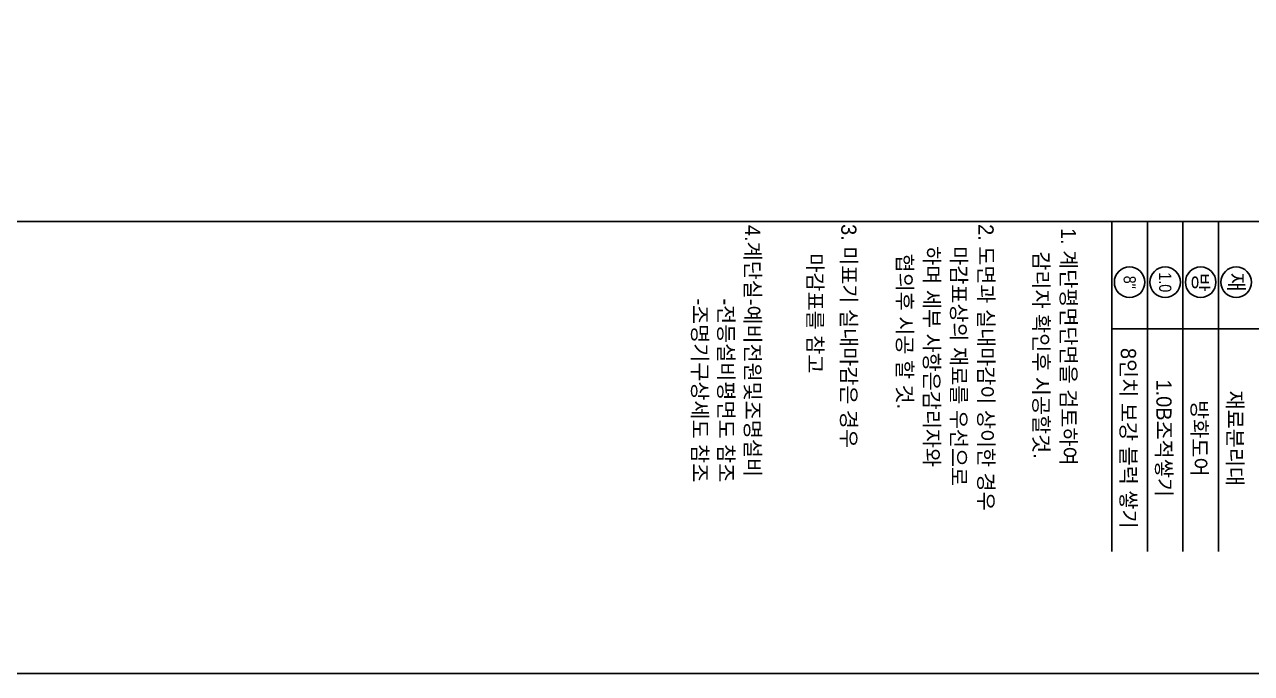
# Model space of a CAD drawing. Header units: millimetres. Extents: x 11948722 to 13111668, y -10771712 to -10232988.
# Drawn here: x 12684026 to 12702155, y -10515136 to -10505553 of the extents above; entities that cross this region are included whole.
import ezdxf
from ezdxf.enums import TextEntityAlignment as Align

# ---------------------------------------------------------------- set-up
doc = ezdxf.new("R2010")
doc.units = ezdxf.units.MM
doc.header["$LTSCALE"] = 150
doc.header["$MEASUREMENT"] = 0
doc.linetypes.add('HID', pattern=[2.3, 1.5, -0.8])
doc.layers.get('0').update_dxf_attribs({"linetype": 'CONTINUOUS'})
doc.layers.get('Defpoints').update_dxf_attribs({"color": 117, "linetype": 'CONTINUOUS'})
for name, color, linetype in [('BOX', 7, 'CONTINUOUS'), ('BOX TEXT', 3, 'CONTINUOUS'), ('TEX-SYM', 3, 'CONTINUOUS')]:
    doc.layers.add(name, color=color, linetype=linetype)
doc.styles.add('돋움', font='')
doc.styles.get('돋움').set_extended_font_data('Dotum')

msp = doc.modelspace()

# ---------------------------------------------------------------- linework, layer by layer
for centre in [(12700354.3, -10509358.8), (12700879.3, -10509358.8), (12701404.3, -10509358.8), (12701929.3, -10509358.8)]:
    msp.add_circle(centre, 225)
at = {"layer": 'BOX'}
for points in [[(12700091.8, -10508461.3), (12700091.8, -10513336.3)], [(12703335.5, -10510047.6), (12700091.8, -10510047.6)]]:
    msp.add_lwpolyline(points, dxfattribs=at)
at = {"layer": 'BOX', "color": 252}
for points in [[(12700616.8, -10508461.3), (12700616.8, -10513336.3)], [(12701141.8, -10508461.3), (12701141.8, -10513336.3)], [(12701666.8, -10508461.3), (12701666.8, -10513336.3)]]:
    msp.add_lwpolyline(points, dxfattribs=at)
at = {"layer": 'Defpoints', "ltscale": 1200}
for points in [[(12671812.7, -10452136.3), (12716362.7, -10452136.3), (12716362.7, -10515136.3), (12671812.7, -10515136.3)], [(12673665.7, -10508461.3), (12714615.7, -10508461.3), (12714615.7, -10453936.3), (12673665.7, -10453936.3)]]:
    msp.add_lwpolyline(points, close=True, dxfattribs=at)

# ---------------------------------------------------------------- texts
at = {"layer": 'BOX TEXT', "linetype": 'HID', "style": '돋움'}
for s, p in [('4.계단실-예비전원및조명설비', (12694784.6, -10508513.5)), ('1. 계단평면단면을 검토하여 ', (12699451.9, -10508558.8)), ('감리자 확인후 시공할것.', (12699048.3, -10508902.7)), ('-조명기구상세도 참조', (12694005.6, -10509598.4)), ('-전등설비평면도 참조', (12694392, -10509598.4))]:
    msp.add_text(s, height=224.465, rotation=270, dxfattribs=at).set_placement(p, align=Align.MIDDLE_LEFT)
for s, height, p in [(' 3. 미표기 실내마감은 경우', 224.465, (12696093.4, -10508418.8)), (' 2. 도면과 실내마감이 상이한 경우', 224.465, (12698121.5, -10508418.8)), ('     하며 세부 사항은감리자와 ', 224.465, (12697319, -10508418.8)), ('     마감표상의 재료를 우선으로 ', 224.465, (12697719.8, -10508418.8)), ('마감표를 참고', 224.47, (12695596.1, -10508932.1)), ('협의후 시공 할 것.', 224.465, (12696920.4, -10508935.2))]:
    msp.add_text(s, height=height, rotation=270, dxfattribs=at).set_placement(p)
at = {"layer": 'TEX-SYM', "color": 3, "style": '돋움', "width": 0.9}
for s, p in [('8"', (12700356.4, -10509359.3)), ('1.0', (12700881.4, -10509359.3))]:
    msp.add_text(s, height=180, rotation=270, dxfattribs=at).set_placement(p, align=Align.MIDDLE_CENTER)
at = {"layer": 'TEX-SYM', "color": 3, "style": '돋움'}
for s, p in [('방', (12701406.4, -10509359.3)), ('재', (12701931.4, -10509359.3))]:
    msp.add_text(s, height=225, rotation=270, dxfattribs=at).set_placement(p, align=Align.MIDDLE_CENTER)
for s, p in [('8인치 보강 블럭 쌓기', (12700224.7, -10511663.2)), ('1.0B조적쌓기', (12700749.7, -10511663.2)), ('재료분리대', (12701799.7, -10511663.2)), ('방화도어', (12701274.7, -10511663.2))]:
    msp.add_text(s, height=225, rotation=270, dxfattribs=at).set_placement(p, align=Align.CENTER)

doc.saveas('drawing.dxf')
